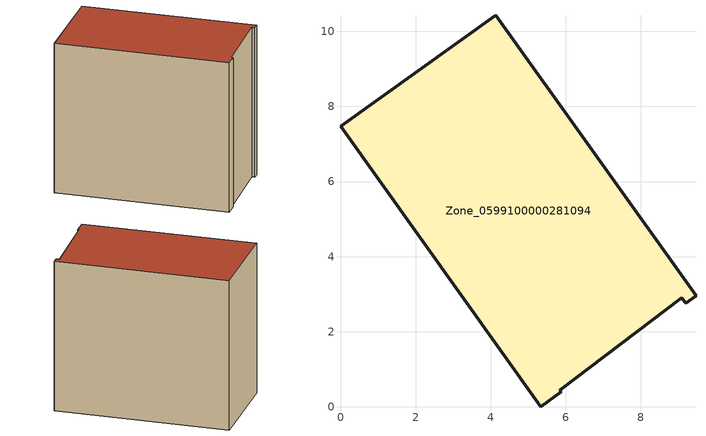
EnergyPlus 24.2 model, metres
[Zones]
Zone_0599100000281094
 floor ground (C_G): 0,7.47 4.14,10.43 9.47,2.96 9.19,2.76 9.09,2.91 5.84,0.44 5.88,0.4 5.33,0 z0
 wall outside (C_F): 4.14,10.43 0,7.47 5.33,0 5.88,0.4 5.84,0.44 9.09,2.91 9.19,2.76 9.47,2.96 4.14,10.43 z0:8.17
 roof outside (C_R): 5.84,0.44 9.09,2.91 9.19,2.76 9.47,2.96 4.14,10.43 0,7.47 5.33,0 5.88,0.4 z8.17
[BUILDING]
Pand.0599100000281094: North Axis=0; Terrain=City; Loads Convergence Tolerance Value=0.04; Temperature Convergence Tolerance Value=0.4; Solar Distribution=FullExterior; Maximum Number of Warmup Days=25; Minimum Number of Warmup Days=1
[Site:Location]
Rotterdam.The.Hague.AP_ZH_NLD Design_Conditions: Latitude=51.96; Longitude=4.45; Time Zone=1; Elevation=-4.5
[SITE:GROUNDTEMPERATURE:BUILDINGSURFACE]
18, 18, 18, 18, 18, 18, 18, 18, 18, 18, 18, 18
[MATERIAL] Thermal Absorptance=0.9; Solar Absorptance=0.7; Visible Absorptance=0.7
Name | Roughness | Thickness | Conductivity | Density | Specific Heat
G.TI.1975-1991 | MediumSmooth | 0.15 | 0.288461 | 540 | 1210
F.TI.1975-1991 | Rough | 0.3 | 0.230769 | 1920 | 840
R.TI.1975-1991 | MediumRough | 0.2 | 0.153846 | 1500 | 1000
[CONSTRUCTION]
C_G: G.TI.1975-1991
C_F: F.TI.1975-1991
C_R: R.TI.1975-1991
[ZONE]
Zone_0599100000281094: Type=1; Multiplier=1; Ceiling Height=Autocalculate; Volume=Autocalculate; Floor Area=autocalculate; Part of Total Floor Area=Yes
[ZONEINFILTRATION:DESIGNFLOWRATE]
Infil_Zone_0599100000281094: Zone or ZoneList or Space or SpaceList=Zone_0599100000281094; Schedule=AlwaysOn; Design Flow Rate Calculation Method=Flow/Area; Flow Rate per Floor Area=0.003; Constant Term Coefficient=1; Temperature Term Coefficient=0; Velocity Term Coefficient=0; Velocity Squared Term Coefficient=0
[HVACTEMPLATE:ZONE:IDEALLOADSAIRSYSTEM]
Zone_0599100000281094: Maximum Heating Supply Air Temperature=50; Minimum Cooling Supply Air Temperature=13; Maximum Heating Supply Air Humidity Ratio=0.0156; Minimum Cooling Supply Air Humidity Ratio=0.0077; Heating Limit=NoLimit; Cooling Limit=NoLimit; Dehumidification Control Type=ConstantSensibleHeatRatio; Cooling Sensible Heat Ratio=0.7; Dehumidification Setpoint=60; Humidification Control Type=None; Humidification Setpoint=30; Outdoor Air Method=None; Outdoor Air Flow Rate per Person=0.00944; Outdoor Air Flow Rate per Zone Floor Area=0; Outdoor Air Flow Rate per Zone=0; Demand Controlled Ventilation Type=None; Outdoor Air Economizer Type=NoEconomizer; Heat Recovery Type=None; Sensible Heat Recovery Effectiveness=0.7; Latent Heat Recovery Effectiveness=0.65
[ZONECONTROL:THERMOSTAT]
ThermostatControl_Zone_0599100000281094: Zone or ZoneList=Zone_0599100000281094; Control Type Schedule=DualSetpointControlType; Control 1=Thermostat_Zone_0599100000281094; Temperature Difference Between Cutout And Setpoint=0
[THERMOSTATSETPOINT:DUALSETPOINT]
Thermostat_Zone_0599100000281094: Heating Setpoint Temperature Schedule=HeatingSetpoint_Zone_0599100000281094; Cooling Setpoint Temperature Schedule=CoolingSetpoint_Zone_0599100000281094
[SCHEDULE:COMPACT]
HeatingSetpoint_Zone_0599100000281094: Through: 12/31, For: AllDays, Until: 24:00, 21
CoolingSetpoint_Zone_0599100000281094: Through: 12/31, For: AllDays, Until: 24:00, 24
DualSetpointControlType: Through: 12/31, For: AllDays, Until: 24:00, 4
AlwaysOn: Through: 12/31, For: AllDays, Until: 24:00, 1
